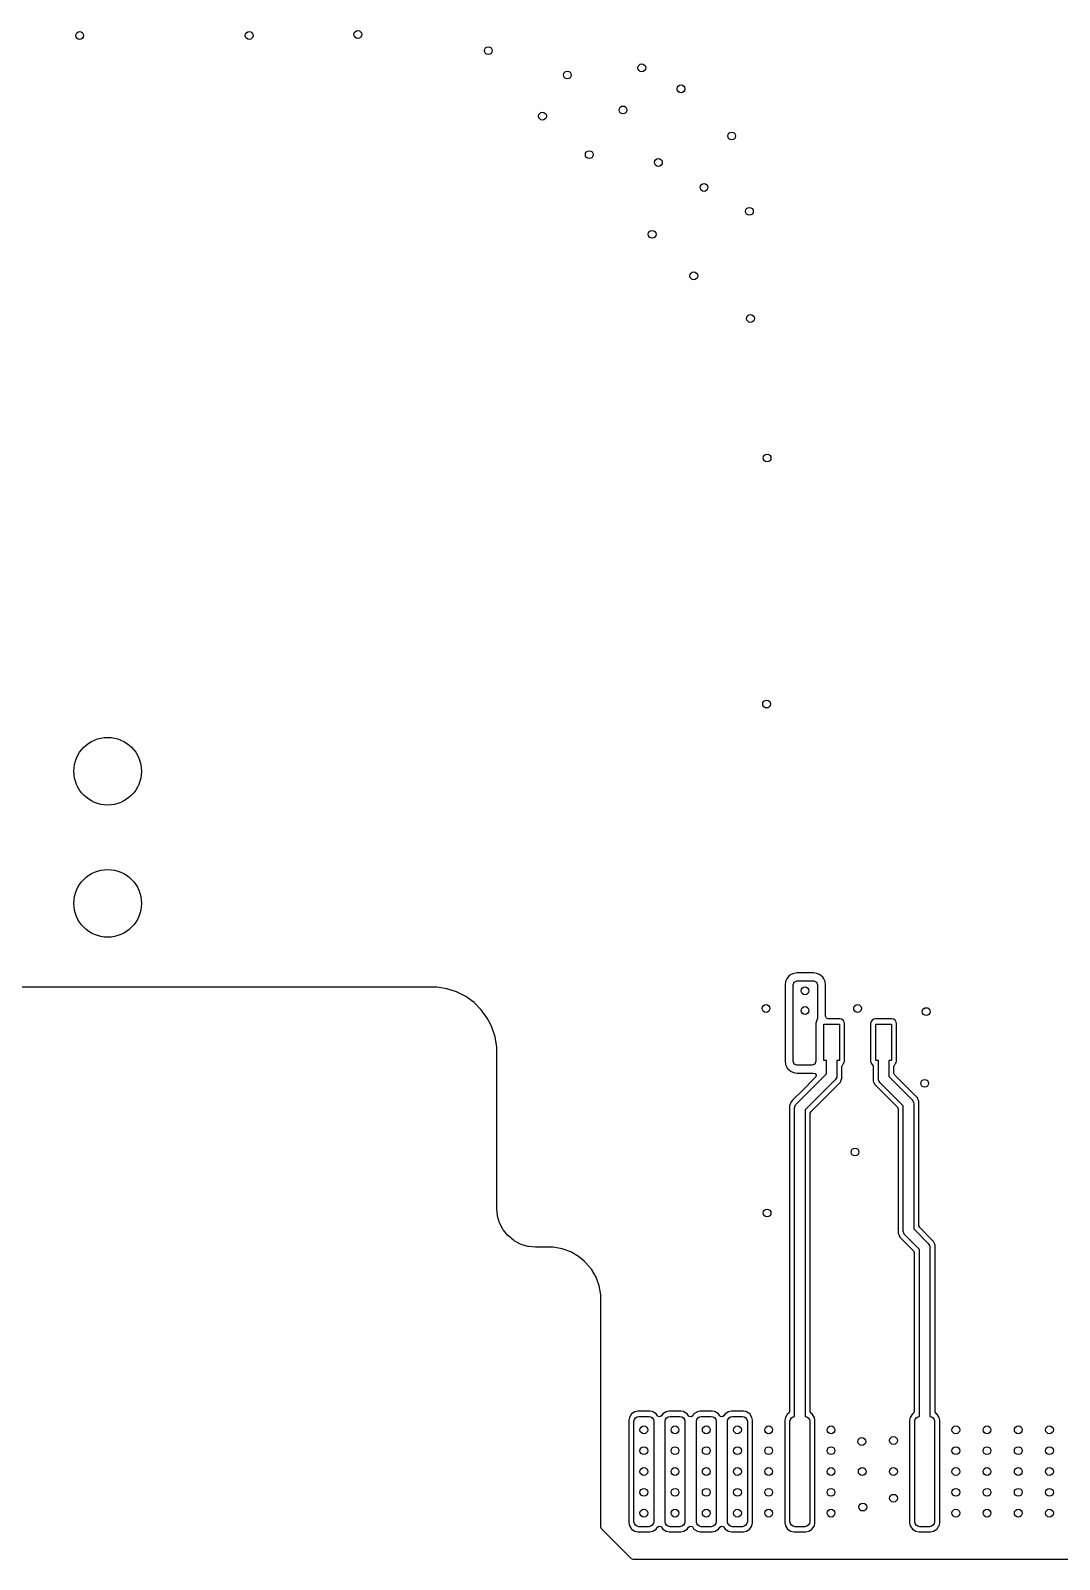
# Model space of a CAD drawing. Extents: x 114.9 to 199.6, y -137.1 to -76.7.
# Drawn here: x 135.84 to 155.62, y -137.15 to -107.76 of the extents above; entities that cross this region are included whole.
import ezdxf

# ---------------------------------------------------------------- set-up
doc = ezdxf.new("R2010")
doc.units = 0
doc.layers.add('BLACK', color=7, linetype='CONTINUOUS')

msp = doc.modelspace()

# ---------------------------------------------------------------- linework, layer by layer
at = {"layer": 'BLACK', "linetype": 'CONTINUOUS'}
for p, q in [((150.356334, -126.044502), (150.3445, -126.103994)), ((150.356336, -126.044493), (150.356334, -126.044502)), ((150.37801, -125.992167), (150.356336, -126.044493)), ((150.42701, -125.928309), (150.37801, -125.992167)), ((150.427011, -125.928308), (150.42701, -125.928309)), ((150.462165, -125.908011), (150.427011, -125.928308)), ((150.514493, -125.886336), (150.462165, -125.908011)), ((150.5, -126.104), (150.521674, -126.051674)), ((150.514502, -125.886334), (150.514493, -125.886336)), ((150.573994, -125.8745), (150.514502, -125.886334)), ((150.521674, -126.051674), (150.574, -126.03)), ((150.574, -125.8745), (150.573994, -125.8745)), ((150.896, -125.8745), (150.574, -125.8745)), ((150.574, -126.03), (150.896, -126.03)), ((150.896005, -125.8745), (150.896, -125.8745)), ((150.896, -126.03), (150.948326, -126.051674)), ((150.955497, -125.886334), (150.896005, -125.8745)), ((150.948326, -126.051674), (150.97, -126.104)), ((150.955506, -125.886336), (150.955497, -125.886334)), ((151.007832, -125.90801), (150.955506, -125.886336)), ((151.007833, -125.908011), (151.007832, -125.90801)), ((151.071692, -125.957011), (151.007833, -125.908011)), ((151.089269, -125.987455), (151.071692, -125.957011)), ((151.091988, -125.992165), (151.089269, -125.987455)), ((151.113663, -126.044493), (151.091988, -125.992165)), ((151.113665, -126.044502), (151.113663, -126.044493)), ((151.125499, -126.103994), (151.113665, -126.044502)), ((143.648416, -126.1495), (115.632407, -126.1495)), ((143.648417, -126.1495), (143.648416, -126.1495)), ((143.693482, -126.156637), (143.648417, -126.1495)), ((143.842823, -126.18029), (143.693482, -126.156637)), ((143.842826, -126.180291), (143.842823, -126.18029)), ((144.030026, -126.241116), (143.842826, -126.180291)), ((144.205399, -126.330472), (144.030026, -126.241116)), ((144.364653, -126.446177), (144.205399, -126.330472)), ((150.3445, -126.103994), (150.3445, -127.576005)), ((150.5, -127.576), (150.5, -126.104)), ((150.97, -126.104), (150.97, -126.746258)), ((151.1255, -126.104), (151.125499, -126.103994)), ((151.1255, -126.7105), (151.1255, -126.104)), ((144.503822, -126.585347), (144.364652, -126.446177)), ((144.364652, -126.446177), (144.364653, -126.446177)), ((144.503824, -126.58535), (144.503822, -126.585347)), ((144.503828, -126.585354), (144.503824, -126.58535)), ((144.619524, -126.744595), (144.503828, -126.585354)), ((144.619525, -126.744597), (144.619524, -126.744595)), ((144.619527, -126.7446), (144.619525, -126.744597)), ((144.672038, -126.84766), (144.619527, -126.7446)), ((144.708884, -126.919975), (144.672038, -126.84766)), ((144.769709, -127.107174), (144.708884, -126.919975)), ((150.948236, -126.801277), (150.939503, -126.84518)), ((150.939503, -126.84518), (150.939503, -127.576)), ((150.957529, -126.78737), (150.948236, -126.801277)), ((150.97, -126.746258), (150.957529, -126.78737)), ((151.090003, -127.56), (151.090003, -126.86)), ((151.090003, -126.86), (151.390003, -126.86)), ((151.139852, -126.745148), (151.1255, -126.7105)), ((151.1745, -126.7595), (151.139852, -126.745148)), ((151.399902, -126.7595), (151.1745, -126.7595)), ((151.390003, -126.86), (151.390003, -127.56)), ((151.399907, -126.7595), (151.399902, -126.7595)), ((151.429215, -126.76533), (151.399907, -126.7595)), ((151.46246, -126.787543), (151.429215, -126.76533)), ((151.48467, -126.820783), (151.46246, -126.787543)), ((151.48467, -126.820784), (151.48467, -126.820783)), ((151.484672, -126.820787), (151.48467, -126.820784)), ((151.490501, -126.850095), (151.484672, -126.820787)), ((151.490502, -126.850102), (151.490501, -126.850095)), ((151.490503, -127.569899), (151.490502, -126.850102)), ((151.995334, -126.820787), (151.989504, -126.850095)), ((151.989504, -126.850095), (151.989504, -127.569894)), ((152.017547, -126.787542), (151.995334, -126.820786)), ((151.995334, -126.820786), (151.995334, -126.820787)), ((152.050787, -126.765332), (152.017547, -126.787542)), ((152.050788, -126.765332), (152.050787, -126.765332)), ((152.05079, -126.765331), (152.050788, -126.765332)), ((152.050791, -126.765331), (152.05079, -126.765331)), ((152.080106, -126.759501), (152.050791, -126.765331)), ((152.080108, -126.7595), (152.080106, -126.759501)), ((152.080109, -126.7595), (152.080108, -126.7595)), ((152.399905, -126.7595), (152.080109, -126.7595)), ((152.090004, -127.56), (152.090004, -126.86)), ((152.090004, -126.86), (152.390004, -126.86)), ((152.390004, -126.86), (152.390004, -127.56)), ((152.429216, -126.76533), (152.399905, -126.7595)), ((152.462461, -126.787543), (152.429216, -126.76533)), ((152.484671, -126.820783), (152.462461, -126.787543)), ((152.484671, -126.820784), (152.484671, -126.820783)), ((152.484673, -126.820787), (152.484671, -126.820784)), ((152.490503, -126.850102), (152.484673, -126.820787)), ((152.490504, -127.569899), (152.490503, -126.850102)), ((144.769709, -127.107176), (144.769709, -127.107174)), ((144.8005, -127.301583), (144.769709, -127.107176)), ((144.8005, -130.397593), (144.8005, -127.301583)), ((150.3445, -127.576005), (150.356334, -127.635497)), ((150.356334, -127.635497), (150.356336, -127.635506)), ((150.356336, -127.635506), (150.378011, -127.687834)), ((150.378011, -127.687834), (150.388159, -127.705411)), ((150.388159, -127.705411), (150.398308, -127.722989)), ((150.398308, -127.722989), (150.453387, -127.765252)), ((150.453387, -127.765252), (150.462167, -127.771989)), ((150.462167, -127.771989), (150.514493, -127.793663)), ((150.521674, -127.628326), (150.5, -127.576)), ((150.514493, -127.793663), (150.514502, -127.793665)), ((150.514502, -127.793665), (150.573994, -127.805499)), ((150.574, -127.65), (150.521674, -127.628326)), ((150.559289, -128.399289), (151.140003, -127.818575)), ((150.573994, -127.805499), (150.574, -127.8055)), ((150.865503, -127.65), (150.574, -127.65)), ((150.574, -127.8055), (150.865503, -127.8055)), ((150.917829, -127.628326), (150.865503, -127.65)), ((150.865503, -127.8055), (150.888637, -127.800898)), ((150.888637, -127.800898), (150.925419, -127.808213)), ((150.939503, -127.576), (150.917829, -127.628326)), ((150.925419, -127.808213), (150.946255, -127.839395)), ((151.140003, -127.56), (151.090003, -127.56)), ((151.140003, -127.818575), (151.140003, -127.56)), ((151.390003, -127.56), (151.340003, -127.56)), ((151.340003, -127.56), (151.340003, -127.859997)), ((151.440503, -127.673319), (151.454855, -127.638671)), ((151.440503, -127.820114), (151.440503, -127.673319)), ((151.440503, -127.899879), (151.440503, -127.820114)), ((151.454855, -127.638671), (151.462283, -127.632575)), ((151.462283, -127.632575), (151.46246, -127.632457)), ((151.46246, -127.632457), (151.472347, -127.61766)), ((151.472347, -127.61766), (151.484671, -127.599216)), ((151.484671, -127.599216), (151.484672, -127.599212)), ((151.484672, -127.599212), (151.490502, -127.569904)), ((151.490502, -127.569904), (151.490503, -127.569899)), ((151.989504, -127.569894), (151.989505, -127.569898)), ((151.989505, -127.569898), (151.990719, -127.576)), ((151.990719, -127.576), (151.995335, -127.599213)), ((151.995335, -127.599213), (152.017249, -127.632012)), ((152.017249, -127.632012), (152.017547, -127.632457)), ((152.017547, -127.632457), (152.01772, -127.632573)), ((152.01772, -127.632573), (152.017838, -127.632749)), ((152.017838, -127.632749), (152.02096, -127.635871)), ((152.02096, -127.635871), (152.020339, -127.636491)), ((152.020339, -127.636491), (152.038561, -127.663752)), ((152.038561, -127.663752), (152.039504, -127.673319)), ((152.039504, -127.673319), (152.039504, -127.949887)), ((152.140004, -127.56), (152.090004, -127.56)), ((152.140004, -127.910004), (152.140004, -127.56)), ((152.390004, -127.56), (152.340004, -127.56)), ((152.340004, -127.56), (152.340004, -127.868582)), ((152.440504, -127.673319), (152.454856, -127.638671)), ((152.440504, -127.806658), (152.440504, -127.673319)), ((152.454856, -127.841306), (152.440504, -127.806658)), ((152.454856, -127.638671), (152.462284, -127.632575)), ((152.462284, -127.632575), (152.462461, -127.632457)), ((152.462461, -127.632457), (152.472348, -127.61766)), ((152.472348, -127.61766), (152.484672, -127.599216)), ((152.484672, -127.599216), (152.484673, -127.599212)), ((152.484673, -127.599212), (152.490503, -127.569904)), ((152.490503, -127.569904), (152.490504, -127.569899)), ((150.932845, -127.883604), (150.659086, -128.157364)), ((151.310714, -127.930707), (150.73, -128.511421)), ((150.844852, -128.538698), (151.409977, -127.973573)), ((150.93894, -127.876178), (150.932845, -127.883604)), ((150.946255, -127.839395), (150.93894, -127.876178)), ((151.323151, -127.915554), (151.310714, -127.930707)), ((151.338082, -127.879506), (151.323151, -127.915554)), ((151.340003, -127.859997), (151.338082, -127.879506)), ((151.409977, -127.973573), (151.409979, -127.973571)), ((151.409979, -127.973571), (151.440503, -127.899879)), ((152.039504, -127.949887), (152.049315, -127.973572)), ((152.049315, -127.973572), (152.070028, -128.023578)), ((152.070028, -128.023578), (152.070029, -128.023579)), ((152.070029, -128.023579), (152.070029, -128.02358)), ((152.070029, -128.02358), (152.505148, -128.458698)), ((152.141925, -127.929513), (152.140004, -127.910004)), ((152.156857, -127.965561), (152.141925, -127.929513)), ((152.169293, -127.980715), (152.156857, -127.965561)), ((152.62, -128.431422), (152.169293, -127.980715)), ((152.340004, -127.868582), (152.790711, -128.319289)), ((152.833574, -128.220024), (152.454856, -127.841306)), ((150.460024, -128.356425), (150.4295, -128.430116)), ((150.491198, -128.325252), (150.460024, -128.356425)), ((150.516426, -128.300024), (150.491198, -128.325252)), ((150.659086, -128.157364), (150.516426, -128.300024)), ((150.546853, -128.414443), (150.559289, -128.399289)), ((152.790711, -128.319289), (152.803147, -128.334443)), ((152.803147, -128.334443), (152.818079, -128.370491)), ((152.818079, -128.370491), (152.82, -128.39)), ((152.82, -128.39), (152.82, -130.798578)), ((152.889976, -128.276426), (152.833574, -128.220024)), ((152.899751, -128.300025), (152.889976, -128.276426)), ((152.920499, -128.350116), (152.899751, -128.300025)), ((152.9205, -128.35012), (152.920499, -128.350116)), ((152.9205, -130.736654), (152.9205, -128.35012)), ((150.4295, -128.430116), (150.4295, -134.304174)), ((150.53, -128.47), (150.531921, -128.450491)), ((150.53, -134.400994), (150.53, -128.47)), ((150.531921, -128.450491), (150.546853, -128.414443)), ((150.73, -128.511421), (150.73, -134.400994)), ((150.8305, -128.573346), (150.844852, -128.538698)), ((150.8305, -134.304174), (150.8305, -128.573346)), ((152.505148, -128.458698), (152.5195, -128.493346)), ((152.5195, -128.493346), (152.5195, -130.800118)), ((152.62, -130.84), (152.62, -128.431422)), ((144.800736, -130.402396), (144.8005, -130.397593)), ((144.814428, -130.541417), (144.800736, -130.402396)), ((144.816302, -130.550838), (144.814428, -130.541417)), ((144.856151, -130.682205), (144.816302, -130.550838)), ((144.859824, -130.691072), (144.856151, -130.682205)), ((144.918111, -130.800118), (144.859824, -130.691072)), ((152.934852, -130.771302), (152.9205, -130.736654)), ((144.924539, -130.812144), (144.918111, -130.800118)), ((144.929875, -130.82013), (144.924539, -130.812144)), ((145.016961, -130.926245), (144.929875, -130.82013)), ((145.023754, -130.933038), (145.016961, -130.926245)), ((145.129869, -131.020124), (145.023754, -130.933038)), ((145.137855, -131.02546), (145.129869, -131.020124)), ((145.258923, -131.090173), (145.137855, -131.02546)), ((152.5195, -130.800118), (152.5195, -130.879882)), ((152.5195, -130.879882), (152.550024, -130.953574)), ((152.550024, -130.953574), (152.550025, -130.953575)), ((152.550025, -130.953575), (152.550025, -130.953576)), ((152.550025, -130.953576), (152.815148, -131.218698)), ((152.621921, -130.859509), (152.62, -130.84)), ((152.636853, -130.895557), (152.621921, -130.859509)), ((152.649289, -130.910711), (152.636853, -130.895557)), ((152.93, -131.191422), (152.649289, -130.910711)), ((152.82, -130.798578), (153.100711, -131.079289)), ((153.143574, -130.980024), (152.934852, -130.771302)), ((153.199976, -131.036426), (153.143574, -130.980024)), ((153.223181, -131.092448), (153.199976, -131.036426)), ((145.267798, -131.093849), (145.258923, -131.090173)), ((145.399161, -131.133697), (145.267798, -131.093849)), ((145.408582, -131.135571), (145.399161, -131.133697)), ((145.547604, -131.149264), (145.408582, -131.135571)), ((145.552407, -131.1495), (145.547604, -131.149264)), ((145.887532, -131.1495), (145.552407, -131.1495)), ((146.059938, -131.179899), (145.887532, -131.1495)), ((146.059943, -131.1799), (146.059938, -131.179899)), ((146.224443, -131.239774), (146.059942, -131.1799)), ((146.059942, -131.1799), (146.059943, -131.1799)), ((146.224451, -131.239778), (146.224443, -131.239774)), ((146.376054, -131.327307), (146.224451, -131.239778)), ((146.37606, -131.327312), (146.376054, -131.327307)), ((146.483149, -131.41717), (146.37606, -131.327312)), ((152.815148, -131.218698), (152.8295, -131.253346)), ((152.8295, -131.253346), (152.8295, -134.304174)), ((152.93, -134.400994), (152.93, -131.191422)), ((153.100711, -131.079289), (153.113147, -131.094442)), ((153.113147, -131.094442), (153.113147, -131.094443)), ((153.113147, -131.094443), (153.128079, -131.130491)), ((153.128079, -131.130491), (153.13, -131.15)), ((153.13, -131.15), (153.13, -134.400994)), ((153.230499, -131.110116), (153.223181, -131.092448)), ((153.2305, -131.11012), (153.230499, -131.110116)), ((153.2305, -134.304174), (153.2305, -131.11012)), ((146.510163, -131.439837), (146.483149, -131.41717)), ((146.622692, -131.573945), (146.510163, -131.439837)), ((146.710225, -131.725555), (146.622692, -131.573945)), ((146.770101, -131.890062), (146.710225, -131.725555)), ((146.8005, -132.062468), (146.770101, -131.890062)), ((146.8005, -132.062474), (146.8005, -132.062468)), ((146.8005, -134.475745), (146.8005, -132.062474)), ((146.8005, -136.525943), (146.8005, -134.475745)), ((147.350843, -134.41872), (147.3395, -134.475745)), ((147.3395, -134.475745), (147.3395, -134.475746)), ((147.3395, -134.475746), (147.3395, -134.475748)), ((147.3395, -134.475748), (147.3395, -136.444251)), ((147.39405, -134.354052), (147.350843, -134.418718)), ((147.350843, -134.418718), (147.350843, -134.41872)), ((147.458717, -134.310844), (147.39405, -134.354052)), ((147.44, -134.495), (147.447231, -134.458645)), ((147.44, -136.425), (147.44, -134.495)), ((147.447231, -134.458645), (147.467825, -134.427825)), ((147.458719, -134.310843), (147.458717, -134.310844)), ((147.45872, -134.310843), (147.458719, -134.310843)), ((147.486011, -134.305415), (147.45872, -134.310843)), ((147.467825, -134.427825), (147.498645, -134.407231)), ((147.515748, -134.2995), (147.486011, -134.305415)), ((147.498645, -134.407231), (147.535, -134.4)), ((147.744251, -134.2995), (147.515748, -134.2995)), ((147.535, -134.4), (147.725, -134.4)), ((147.725, -134.4), (147.761355, -134.407231)), ((147.744255, -134.2995), (147.744251, -134.2995)), ((147.789875, -134.308574), (147.744255, -134.2995)), ((147.761355, -134.407231), (147.792175, -134.427825)), ((147.801281, -134.310843), (147.789875, -134.308574)), ((147.792175, -134.427825), (147.812769, -134.458645)), ((147.865947, -134.35405), (147.801281, -134.310843)), ((147.812769, -134.458645), (147.82, -134.495)), ((147.82, -134.495), (147.82, -136.425)), ((147.889258, -134.388938), (147.865947, -134.35405)), ((147.902777, -134.402457), (147.889258, -134.388938)), ((147.93956, -134.409773), (147.902777, -134.402457)), ((147.970742, -134.388938), (147.93956, -134.409773)), ((147.994051, -134.354051), (147.970742, -134.388938)), ((148.058717, -134.310844), (147.994051, -134.354051)), ((148.04, -134.495), (148.047231, -134.458645)), ((148.04, -136.425), (148.04, -134.495)), ((148.047231, -134.458645), (148.067825, -134.427825)), ((148.058719, -134.310843), (148.058717, -134.310844)), ((148.05872, -134.310843), (148.058719, -134.310843)), ((148.086011, -134.305415), (148.05872, -134.310843)), ((148.067825, -134.427825), (148.098645, -134.407231)), ((148.115748, -134.2995), (148.086011, -134.305415)), ((148.098645, -134.407231), (148.135, -134.4)), ((148.344251, -134.2995), (148.115748, -134.2995)), ((148.135, -134.4), (148.325, -134.4)), ((148.325, -134.4), (148.361355, -134.407231)), ((148.344255, -134.2995), (148.344251, -134.2995)), ((148.389875, -134.308574), (148.344255, -134.2995)), ((148.361355, -134.407231), (148.392175, -134.427825)), ((148.401281, -134.310843), (148.389875, -134.308574)), ((148.392175, -134.427825), (148.412769, -134.458645)), ((148.465947, -134.35405), (148.401281, -134.310843)), ((148.412769, -134.458645), (148.42, -134.495)), ((148.42, -134.495), (148.42, -136.425)), ((148.489258, -134.388938), (148.465947, -134.35405)), ((148.502777, -134.402457), (148.489258, -134.388938)), ((148.53956, -134.409773), (148.502777, -134.402457)), ((148.570742, -134.388938), (148.53956, -134.409773)), ((148.594051, -134.354051), (148.570742, -134.388938)), ((148.658717, -134.310844), (148.594051, -134.354051)), ((148.64, -134.495), (148.647231, -134.458645)), ((148.64, -136.425), (148.64, -134.495)), ((148.647231, -134.458645), (148.667825, -134.427825)), ((148.658719, -134.310843), (148.658717, -134.310844)), ((148.65872, -134.310843), (148.658719, -134.310843)), ((148.686011, -134.305415), (148.65872, -134.310843)), ((148.667825, -134.427825), (148.698645, -134.407231)), ((148.715748, -134.2995), (148.686011, -134.305415)), ((148.698645, -134.407231), (148.735, -134.4)), ((148.944251, -134.2995), (148.715748, -134.2995)), ((148.735, -134.4), (148.925, -134.4)), ((148.925, -134.4), (148.961355, -134.407231)), ((148.944255, -134.2995), (148.944251, -134.2995)), ((148.989875, -134.308574), (148.944255, -134.2995)), ((148.961355, -134.407231), (148.992175, -134.427825)), ((149.001281, -134.310843), (148.989875, -134.308574)), ((148.992175, -134.427825), (149.012769, -134.458645)), ((149.065947, -134.35405), (149.001281, -134.310843)), ((149.012769, -134.458645), (149.02, -134.495)), ((149.02, -134.495), (149.02, -136.425)), ((149.089258, -134.388938), (149.065947, -134.35405)), ((149.102777, -134.402457), (149.089258, -134.388938)), ((149.13956, -134.409773), (149.102777, -134.402457)), ((149.170742, -134.388938), (149.13956, -134.409773)), ((149.194051, -134.354051), (149.170742, -134.388938)), ((149.258717, -134.310844), (149.194051, -134.354051)), ((149.24, -134.495), (149.247231, -134.458645)), ((149.24, -136.425), (149.24, -134.495)), ((149.247231, -134.458645), (149.267825, -134.427825)), ((149.258719, -134.310843), (149.258717, -134.310844)), ((149.25872, -134.310843), (149.258719, -134.310843)), ((149.286011, -134.305415), (149.25872, -134.310843)), ((149.267825, -134.427825), (149.298645, -134.407231)), ((149.315748, -134.2995), (149.286011, -134.305415)), ((149.298645, -134.407231), (149.335, -134.4)), ((149.544251, -134.2995), (149.315748, -134.2995)), ((149.335, -134.4), (149.525, -134.4)), ((149.525, -134.4), (149.561355, -134.407231)), ((149.544255, -134.2995), (149.544251, -134.2995)), ((149.589875, -134.308574), (149.544255, -134.2995)), ((149.561355, -134.407231), (149.592175, -134.427825)), ((149.601281, -134.310843), (149.589875, -134.308574)), ((149.592175, -134.427825), (149.612769, -134.458645)), ((149.665947, -134.35405), (149.601281, -134.310843)), ((149.612769, -134.458645), (149.62, -134.495)), ((149.62, -134.495), (149.62, -136.425)), ((149.665948, -134.354052), (149.665947, -134.35405)), ((149.709157, -134.41872), (149.665948, -134.354052)), ((149.720499, -134.475745), (149.709157, -134.41872)), ((149.720499, -134.475746), (149.720499, -134.475745)), ((149.7205, -136.444255), (149.720499, -134.475746)), ((150.350843, -134.41872), (150.3395, -134.475745)), ((150.3395, -134.475745), (150.3395, -134.475746)), ((150.3395, -134.475746), (150.3395, -134.475748)), ((150.3395, -134.475748), (150.3395, -136.444251)), ((150.394051, -134.354052), (150.350843, -134.418719)), ((150.350843, -134.418719), (150.350843, -134.41872)), ((150.394056, -134.354048), (150.394051, -134.354052)), ((150.407724, -134.344915), (150.394056, -134.354048)), ((150.415148, -134.338822), (150.407724, -134.344915)), ((150.4295, -134.304174), (150.415148, -134.338822)), ((150.44, -134.495), (150.447231, -134.458645)), ((150.44, -136.425), (150.44, -134.495)), ((150.447231, -134.458645), (150.467825, -134.427825)), ((150.467825, -134.427825), (150.498645, -134.407231)), ((150.498645, -134.407231), (150.53, -134.400994)), ((150.73, -134.400994), (150.761355, -134.407231)), ((150.761355, -134.407231), (150.792175, -134.427825)), ((150.792175, -134.427825), (150.812769, -134.458645)), ((150.812769, -134.458645), (150.82, -134.495)), ((150.82, -134.495), (150.82, -136.425)), ((150.831441, -134.313732), (150.8305, -134.304174)), ((150.852276, -134.344915), (150.831441, -134.313732)), ((150.865943, -134.354048), (150.852276, -134.344915)), ((150.865947, -134.354051), (150.865943, -134.354048)), ((150.865948, -134.354052), (150.865947, -134.354051)), ((150.909157, -134.41872), (150.865948, -134.354052)), ((150.920499, -134.475746), (150.909157, -134.41872)), ((150.9205, -136.444255), (150.920499, -134.475746)), ((152.750843, -134.41872), (152.7395, -134.475745)), ((152.7395, -134.475745), (152.7395, -134.475746)), ((152.7395, -134.475746), (152.7395, -134.475748)), ((152.7395, -134.475748), (152.7395, -136.444251)), ((152.794051, -134.354052), (152.750843, -134.418719)), ((152.750843, -134.418719), (152.750843, -134.41872)), ((152.794056, -134.354048), (152.794051, -134.354052)), ((152.807724, -134.344915), (152.794056, -134.354048)), ((152.815148, -134.338822), (152.807724, -134.344915)), ((152.8295, -134.304174), (152.815148, -134.338822)), ((152.84, -134.495), (152.847231, -134.458645)), ((152.84, -136.425), (152.84, -134.495)), ((152.847231, -134.458645), (152.867825, -134.427825)), ((152.867825, -134.427825), (152.898645, -134.407231)), ((152.898645, -134.407231), (152.93, -134.400994)), ((153.13, -134.400994), (153.161355, -134.407231)), ((153.161355, -134.407231), (153.192175, -134.427825)), ((153.192175, -134.427825), (153.212769, -134.458645)), ((153.212769, -134.458645), (153.22, -134.495)), ((153.22, -134.495), (153.22, -136.425)), ((153.231441, -134.313732), (153.2305, -134.304174)), ((153.252276, -134.344915), (153.231441, -134.313732)), ((153.265943, -134.354048), (153.252276, -134.344915)), ((153.265947, -134.354051), (153.265943, -134.354048)), ((153.265948, -134.354052), (153.265947, -134.354051)), ((153.309157, -134.41872), (153.265948, -134.354052)), ((153.320499, -134.475745), (153.309157, -134.41872)), ((153.320499, -134.475746), (153.320499, -134.475745)), ((153.3205, -136.444255), (153.320499, -134.475746)), ((146.814852, -136.560591), (146.8005, -136.525943)), ((147.389409, -137.135148), (146.814852, -136.560591)), ((147.3395, -136.444251), (147.339501, -136.444254)), ((147.339501, -136.444254), (147.350843, -136.50128)), ((147.350843, -136.50128), (147.350843, -136.501281)), ((147.350843, -136.501281), (147.350844, -136.501282)), ((147.350844, -136.501282), (147.394052, -136.565949)), ((147.394052, -136.565949), (147.458718, -136.609156)), ((147.447231, -136.461355), (147.44, -136.425)), ((147.467825, -136.492175), (147.447231, -136.461355)), ((147.458718, -136.609156), (147.45872, -136.609157)), ((147.45872, -136.609157), (147.515745, -136.6205)), ((147.498645, -136.512769), (147.467825, -136.492175)), ((147.535, -136.52), (147.498645, -136.512769)), ((147.515745, -136.6205), (147.744254, -136.620499)), ((147.725, -136.52), (147.535, -136.52)), ((147.761355, -136.512769), (147.725, -136.52)), ((147.744254, -136.620499), (147.80128, -136.609157)), ((147.792175, -136.492175), (147.761355, -136.512769)), ((147.812769, -136.461355), (147.792175, -136.492175)), ((147.80128, -136.609157), (147.865948, -136.565948)), ((147.82, -136.425), (147.812769, -136.461355)), ((147.865948, -136.565948), (147.889257, -136.531061)), ((147.889257, -136.531061), (147.920438, -136.510226)), ((147.920438, -136.510226), (147.95722, -136.517541)), ((147.95722, -136.517541), (147.970741, -136.531061)), ((147.970741, -136.531061), (147.994052, -136.565949)), ((147.994052, -136.565949), (148.058718, -136.609156)), ((148.047231, -136.461355), (148.04, -136.425)), ((148.067825, -136.492175), (148.047231, -136.461355)), ((148.058718, -136.609156), (148.05872, -136.609157)), ((148.05872, -136.609157), (148.115745, -136.6205)), ((148.098645, -136.512769), (148.067825, -136.492175)), ((148.135, -136.52), (148.098645, -136.512769)), ((148.115745, -136.6205), (148.344254, -136.620499)), ((148.325, -136.52), (148.135, -136.52)), ((148.361355, -136.512769), (148.325, -136.52)), ((148.344254, -136.620499), (148.40128, -136.609157)), ((148.392175, -136.492175), (148.361355, -136.512769)), ((148.412769, -136.461355), (148.392175, -136.492175)), ((148.40128, -136.609157), (148.465948, -136.565948)), ((148.42, -136.425), (148.412769, -136.461355)), ((148.465948, -136.565948), (148.489257, -136.531061)), ((148.489257, -136.531061), (148.520438, -136.510226)), ((148.520438, -136.510226), (148.55722, -136.517541)), ((148.55722, -136.517541), (148.570741, -136.531061)), ((148.570741, -136.531061), (148.594052, -136.565949)), ((148.594052, -136.565949), (148.658718, -136.609156)), ((148.647231, -136.461355), (148.64, -136.425)), ((148.667825, -136.492175), (148.647231, -136.461355)), ((148.658718, -136.609156), (148.65872, -136.609157)), ((148.65872, -136.609157), (148.715745, -136.6205)), ((148.698645, -136.512769), (148.667825, -136.492175)), ((148.735, -136.52), (148.698645, -136.512769)), ((148.715745, -136.6205), (148.944254, -136.620499)), ((148.925, -136.52), (148.735, -136.52)), ((148.961355, -136.512769), (148.925, -136.52)), ((148.944254, -136.620499), (149.00128, -136.609157)), ((148.992175, -136.492175), (148.961355, -136.512769)), ((149.012769, -136.461355), (148.992175, -136.492175)), ((149.00128, -136.609157), (149.065948, -136.565948)), ((149.02, -136.425), (149.012769, -136.461355)), ((149.065948, -136.565948), (149.089257, -136.531061)), ((149.089257, -136.531061), (149.120438, -136.510226)), ((149.120438, -136.510226), (149.15722, -136.517541)), ((149.15722, -136.517541), (149.170741, -136.531061)), ((149.170741, -136.531061), (149.194052, -136.565949)), ((149.194052, -136.565949), (149.258718, -136.609156)), ((149.247231, -136.461355), (149.24, -136.425)), ((149.267825, -136.492175), (149.247231, -136.461355)), ((149.258718, -136.609156), (149.25872, -136.609157)), ((149.25872, -136.609157), (149.315745, -136.6205)), ((149.298645, -136.512769), (149.267825, -136.492175)), ((149.335, -136.52), (149.298645, -136.512769)), ((149.315745, -136.6205), (149.544254, -136.620499)), ((149.525, -136.52), (149.335, -136.52)), ((149.561355, -136.512769), (149.525, -136.52)), ((149.544254, -136.620499), (149.60128, -136.609157)), ((149.592175, -136.492175), (149.561355, -136.512769)), ((149.612769, -136.461355), (149.592175, -136.492175)), ((149.60128, -136.609157), (149.665948, -136.565948)), ((149.62, -136.425), (149.612769, -136.461355)), ((149.665948, -136.565948), (149.669528, -136.560591)), ((149.669528, -136.560591), (149.698292, -136.517541)), ((149.698292, -136.517541), (149.709157, -136.50128)), ((149.709157, -136.50128), (149.7205, -136.444255)), ((150.3395, -136.444251), (150.339501, -136.444254)), ((150.339501, -136.444254), (150.350843, -136.50128)), ((150.350843, -136.50128), (150.350843, -136.501281)), ((150.350843, -136.501281), (150.350844, -136.501282)), ((150.350844, -136.501282), (150.394052, -136.565949)), ((150.394052, -136.565949), (150.458718, -136.609156)), ((150.447231, -136.461355), (150.44, -136.425)), ((150.467825, -136.492175), (150.447231, -136.461355)), ((150.458718, -136.609156), (150.45872, -136.609157)), ((150.45872, -136.609157), (150.515745, -136.6205)), ((150.498645, -136.512769), (150.467825, -136.492175)), ((150.535, -136.52), (150.498645, -136.512769)), ((150.515745, -136.6205), (150.744254, -136.620499)), ((150.725, -136.52), (150.535, -136.52)), ((150.761355, -136.512769), (150.725, -136.52)), ((150.744254, -136.620499), (150.80128, -136.609157)), ((150.792175, -136.492175), (150.761355, -136.512769)), ((150.812769, -136.461355), (150.792175, -136.492175)), ((150.80128, -136.609157), (150.865948, -136.565948)), ((150.82, -136.425), (150.812769, -136.461355)), ((150.865948, -136.565948), (150.869528, -136.560591)), ((150.869528, -136.560591), (150.898292, -136.517541)), ((150.898292, -136.517541), (150.909157, -136.50128)), ((150.909157, -136.50128), (150.9205, -136.444255)), ((152.7395, -136.444251), (152.739501, -136.444254)), ((152.739501, -136.444254), (152.750843, -136.50128)), ((152.750843, -136.50128), (152.750843, -136.501281)), ((152.750843, -136.501281), (152.750844, -136.501282)), ((152.750844, -136.501282), (152.794052, -136.565949)), ((152.794052, -136.565949), (152.858718, -136.609156)), ((152.847231, -136.461355), (152.84, -136.425)), ((152.867825, -136.492175), (152.847231, -136.461355)), ((152.858718, -136.609156), (152.85872, -136.609157)), ((152.85872, -136.609157), (152.915745, -136.6205)), ((152.898645, -136.512769), (152.867825, -136.492175)), ((152.935, -136.52), (152.898645, -136.512769)), ((152.915745, -136.6205), (153.144254, -136.620499)), ((153.125, -136.52), (152.935, -136.52)), ((153.161355, -136.512769), (153.125, -136.52)), ((153.144254, -136.620499), (153.20128, -136.609157)), ((153.192175, -136.492175), (153.161355, -136.512769)), ((153.212769, -136.461355), (153.192175, -136.492175)), ((153.20128, -136.609157), (153.265948, -136.565948)), ((153.22, -136.425), (153.212769, -136.461355)), ((153.265948, -136.565948), (153.269528, -136.560591)), ((153.269528, -136.560591), (153.298292, -136.517541)), ((153.298292, -136.517541), (153.309157, -136.50128)), ((153.309157, -136.50128), (153.3205, -136.444255)), ((147.424057, -137.1495), (147.389409, -137.135148)), ((164.035943, -137.1495), (147.424057, -137.1495))]:
    msp.add_line(p, q, dxfattribs=at)
at = {"layer": 'BLACK'}
for centre, radius in [((136.78, -107.86), 0.075), ((140.04, -107.86), 0.075), ((142.13, -107.84), 0.075), ((144.64, -108.15), 0.075), ((147.59, -108.48), 0.075), ((146.157552, -108.617539), 0.075), ((148.345137, -108.884725), 0.075), ((147.23, -109.29), 0.075), ((145.68, -109.41), 0.075), ((149.32, -109.79), 0.075), ((146.58, -110.15), 0.075), ((147.91, -110.3), 0.075), ((148.787663, -110.780074), 0.075), ((149.66, -111.24), 0.075), ((147.79, -111.68), 0.075), ((148.59, -112.48), 0.075), ((149.68, -113.3), 0.075), ((150, -115.98), 0.075), ((149.99, -120.71), 0.075), ((137.318, -122), 0.65), ((137.318, -124.54), 0.65), ((150.73, -126.22), 0.075), ((149.98, -126.56), 0.075), ((150.73, -126.6), 0.075), ((151.74, -126.56), 0.075), ((153.06, -126.62), 0.075), ((153.03, -128), 0.075), ((151.69, -129.32), 0.075), ((150, -130.49), 0.075), ((147.63, -134.66), 0.075), ((148.23, -134.66), 0.075), ((148.83, -134.66), 0.075), ((149.43, -134.66), 0.075), ((150.03, -134.66), 0.075), ((151.23, -134.66), 0.075), ((151.821, -134.8835), 0.075), ((152.431, -134.8635), 0.075), ((153.63, -134.66), 0.075), ((154.23, -134.66), 0.075), ((154.83, -134.66), 0.075), ((155.43, -134.66), 0.075), ((147.63, -135.06), 0.075), ((148.23, -135.06), 0.075), ((148.83, -135.06), 0.075), ((149.43, -135.06), 0.075), ((150.03, -135.06), 0.075), ((151.23, -135.06), 0.075), ((153.63, -135.06), 0.075), ((154.23, -135.06), 0.075), ((154.83, -135.06), 0.075), ((155.43, -135.06), 0.075), ((147.63, -135.46), 0.075), ((148.23, -135.46), 0.075), ((148.83, -135.46), 0.075), ((149.43, -135.46), 0.075), ((150.03, -135.46), 0.075), ((151.23, -135.46), 0.075), ((151.83, -135.46), 0.075), ((152.43, -135.46), 0.075), ((153.63, -135.46), 0.075), ((154.23, -135.46), 0.075), ((154.83, -135.46), 0.075), ((155.43, -135.46), 0.075), ((147.63, -135.86), 0.075), ((148.23, -135.86), 0.075), ((148.83, -135.86), 0.075), ((149.43, -135.86), 0.075), ((150.03, -135.86), 0.075), ((151.23, -135.86), 0.075), ((152.431, -135.9735), 0.075), ((153.63, -135.86), 0.075), ((154.23, -135.86), 0.075), ((154.83, -135.86), 0.075), ((155.43, -135.86), 0.075), ((147.63, -136.26), 0.075), ((148.23, -136.26), 0.075), ((148.83, -136.26), 0.075), ((149.43, -136.26), 0.075), ((150.03, -136.26), 0.075), ((151.23, -136.26), 0.075), ((151.841, -136.1435), 0.075), ((153.63, -136.26), 0.075), ((154.23, -136.26), 0.075), ((154.83, -136.26), 0.075), ((155.43, -136.26), 0.075)]:
    msp.add_circle(centre, radius, dxfattribs=at)
at = {"layer": 'WHITE'}
for centre, radius in [((136.78, -107.86), 0.075), ((140.04, -107.86), 0.075), ((142.13, -107.84), 0.075), ((144.64, -108.15), 0.075), ((147.59, -108.48), 0.075), ((146.157552, -108.617539), 0.075), ((148.345137, -108.884725), 0.075), ((147.23, -109.29), 0.075), ((145.68, -109.41), 0.075), ((149.32, -109.79), 0.075), ((146.58, -110.15), 0.075), ((147.91, -110.3), 0.075), ((148.787663, -110.780074), 0.075), ((149.66, -111.24), 0.075), ((147.79, -111.68), 0.075), ((148.59, -112.48), 0.075), ((149.68, -113.3), 0.075), ((150, -115.98), 0.075), ((149.99, -120.71), 0.075), ((137.318, -122), 0.65), ((137.318, -124.54), 0.65), ((150.73, -126.22), 0.075), ((149.98, -126.56), 0.075), ((150.73, -126.6), 0.075), ((151.74, -126.56), 0.075), ((153.06, -126.62), 0.075), ((153.03, -128), 0.075), ((151.69, -129.32), 0.075), ((150, -130.49), 0.075), ((147.63, -134.66), 0.075), ((148.23, -134.66), 0.075), ((148.83, -134.66), 0.075), ((149.43, -134.66), 0.075), ((150.03, -134.66), 0.075), ((151.23, -134.66), 0.075), ((151.821, -134.8835), 0.075), ((152.431, -134.8635), 0.075), ((153.63, -134.66), 0.075), ((154.23, -134.66), 0.075), ((154.83, -134.66), 0.075), ((155.43, -134.66), 0.075), ((147.63, -135.06), 0.075), ((148.23, -135.06), 0.075), ((148.83, -135.06), 0.075), ((149.43, -135.06), 0.075), ((150.03, -135.06), 0.075), ((151.23, -135.06), 0.075), ((153.63, -135.06), 0.075), ((154.23, -135.06), 0.075), ((154.83, -135.06), 0.075), ((155.43, -135.06), 0.075), ((147.63, -135.46), 0.075), ((148.23, -135.46), 0.075), ((148.83, -135.46), 0.075), ((149.43, -135.46), 0.075), ((150.03, -135.46), 0.075), ((151.23, -135.46), 0.075), ((151.83, -135.46), 0.075), ((152.43, -135.46), 0.075), ((153.63, -135.46), 0.075), ((154.23, -135.46), 0.075), ((154.83, -135.46), 0.075), ((155.43, -135.46), 0.075), ((147.63, -135.86), 0.075), ((148.23, -135.86), 0.075), ((148.83, -135.86), 0.075), ((149.43, -135.86), 0.075), ((150.03, -135.86), 0.075), ((151.23, -135.86), 0.075), ((152.431, -135.9735), 0.075), ((153.63, -135.86), 0.075), ((154.23, -135.86), 0.075), ((154.83, -135.86), 0.075), ((155.43, -135.86), 0.075), ((147.63, -136.26), 0.075), ((148.23, -136.26), 0.075), ((148.83, -136.26), 0.075), ((149.43, -136.26), 0.075), ((150.03, -136.26), 0.075), ((151.23, -136.26), 0.075), ((151.841, -136.1435), 0.075), ((153.63, -136.26), 0.075), ((154.23, -136.26), 0.075), ((154.83, -136.26), 0.075), ((155.43, -136.26), 0.075)]:
    msp.add_circle(centre, radius, dxfattribs=at)

doc.saveas('drawing.dxf')
